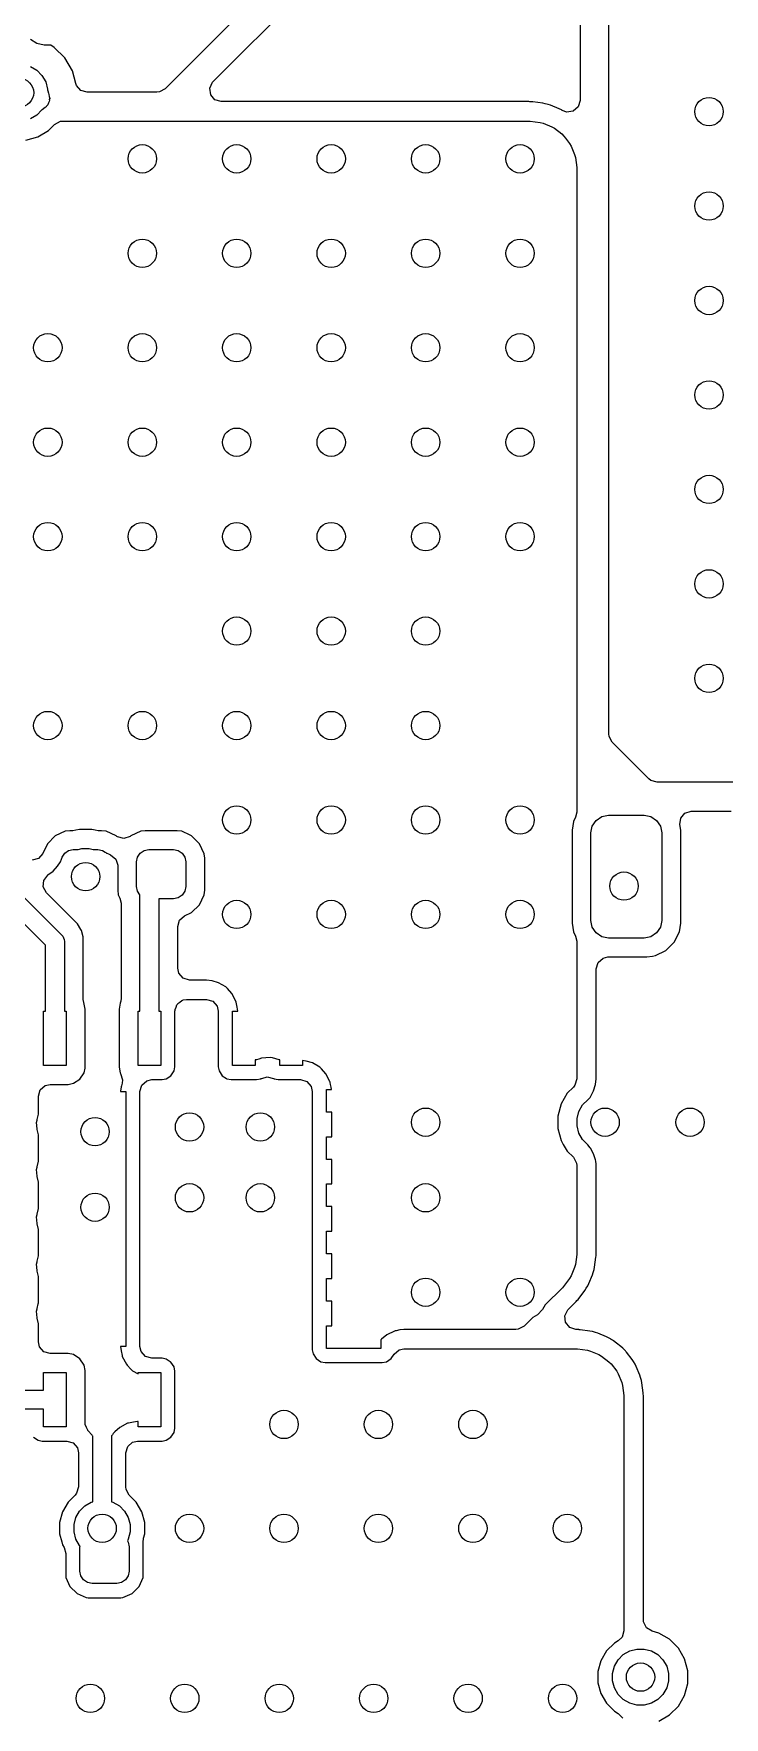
# Model space of a CAD drawing. Extents: x 2.65 to 6.49, y -4.64 to -1.62.
# Drawn here: x 4.738 to 5.026, y -3.032 to -2.33 of the extents above; entities that cross this region are included whole.
import ezdxf

# ---------------------------------------------------------------- set-up
doc = ezdxf.new("R2010")
doc.units = 0
doc.header["$MEASUREMENT"] = 0
doc.layers.add('BLACK', color=7, linetype='CONTINUOUS')

msp = doc.modelspace()

# ---------------------------------------------------------------- linework, layer by layer
at = {"layer": 'BLACK', "linetype": 'CONTINUOUS'}
for p, q in [((4.96593, -2.13431), (4.96593, -2.35754)), ((4.97795, -2.6216), (4.97795, -2.23183)), ((4.89227, -2.2534), (4.79298, -2.35268)), ((4.81296, -2.34972), (4.85425, -2.30843)), ((4.73957, -2.33375), (4.7369, -2.3322)), ((4.74255, -2.33454), (4.73957, -2.33375)), ((4.7453, -2.33454), (4.74255, -2.33454)), ((4.7468, -2.33541), (4.7453, -2.33454)), ((4.7512, -2.33981), (4.7468, -2.33541)), ((4.7468, -2.33541), (4.7468, -2.33541)), ((4.7368, -2.34342), (4.73947, -2.34496)), ((4.75431, -2.34521), (4.7512, -2.33981)), ((4.7512, -2.33981), (4.7512, -2.33981)), ((4.73947, -2.34496), (4.74165, -2.34714)), ((4.74165, -2.34714), (4.7432, -2.34981)), ((4.7432, -2.34981), (4.74399, -2.35279)), ((4.75573, -2.3505), (4.75431, -2.34521)), ((4.75431, -2.34521), (4.75431, -2.34521)), ((4.75601, -2.35126), (4.75573, -2.3505)), ((4.81158, -2.35247), (4.81272, -2.34997)), ((4.81272, -2.34997), (4.81296, -2.34972)), ((4.74399, -2.35279), (4.74399, -2.35316)), ((4.74399, -2.35316), (4.74411, -2.35361)), ((4.74411, -2.35361), (4.74441, -2.35457)), ((4.74474, -2.35775), (4.74432, -2.3585)), ((4.74441, -2.35457), (4.74457, -2.35501)), ((4.74457, -2.35501), (4.74462, -2.35586)), ((4.74462, -2.35586), (4.74486, -2.35668)), ((4.74486, -2.35668), (4.7447, -2.3572)), ((4.7447, -2.3572), (4.74474, -2.35775)), ((4.75781, -2.35334), (4.75601, -2.35126)), ((4.76045, -2.35411), (4.75781, -2.35334)), ((4.78953, -2.35411), (4.76045, -2.35411)), ((4.79057, -2.354), (4.78953, -2.35411)), ((4.79298, -2.35268), (4.79057, -2.354)), ((4.81197, -2.3552), (4.81158, -2.35247)), ((4.81377, -2.35728), (4.81197, -2.3552)), ((4.81641, -2.35805), (4.81377, -2.35728)), ((4.94456, -2.35805), (4.81641, -2.35805)), ((4.94502, -2.35807), (4.94456, -2.35805)), ((4.94456, -2.35805), (4.94456, -2.35805)), ((4.94509, -2.35807), (4.94502, -2.35807)), ((4.94552, -2.3581), (4.94509, -2.35807)), ((4.96593, -2.35754), (4.96515, -2.36018)), ((4.73947, -2.3637), (4.7368, -2.36524)), ((4.74165, -2.36152), (4.73947, -2.3637)), ((4.74167, -2.36149), (4.74165, -2.36152)), ((4.74303, -2.36047), (4.74167, -2.36149)), ((4.74316, -2.36036), (4.74303, -2.36047)), ((4.74303, -2.36047), (4.74303, -2.36047)), ((4.74339, -2.36015), (4.74316, -2.36036)), ((4.74353, -2.35989), (4.74339, -2.36015)), ((4.74407, -2.35932), (4.74353, -2.35989)), ((4.74432, -2.3585), (4.74407, -2.35932)), ((4.94573, -2.35811), (4.94552, -2.3581)), ((4.94585, -2.35812), (4.94573, -2.35811)), ((4.94626, -2.35816), (4.94585, -2.35812)), ((4.9504, -2.35871), (4.94626, -2.35816)), ((4.95143, -2.35891), (4.9504, -2.35871)), ((4.95266, -2.35924), (4.95143, -2.35891)), ((4.95367, -2.35958), (4.95266, -2.35924)), ((4.95266, -2.35924), (4.95266, -2.35924)), ((4.95723, -2.36106), (4.95367, -2.35958)), ((4.95818, -2.36153), (4.95723, -2.36106)), ((4.95723, -2.36106), (4.95723, -2.36106)), ((4.95842, -2.36167), (4.95818, -2.36153)), ((4.9586, -2.36177), (4.95842, -2.36167)), ((4.96035, -2.36238), (4.9586, -2.36177)), ((4.96307, -2.36199), (4.96035, -2.36238)), ((4.96515, -2.36018), (4.96307, -2.36199)), ((4.73989, -2.37269), (4.74438, -2.3701)), ((4.74438, -2.3701), (4.74691, -2.36757)), ((4.74691, -2.36757), (4.74932, -2.36625)), ((4.74932, -2.36625), (4.75036, -2.36614)), ((4.75036, -2.36614), (4.94456, -2.36614)), ((4.94456, -2.36614), (4.9452, -2.36618)), ((4.9452, -2.36618), (4.94934, -2.36673)), ((4.94934, -2.36673), (4.95057, -2.36706)), ((4.95057, -2.36706), (4.95413, -2.36853)), ((4.95413, -2.36853), (4.95523, -2.36917)), ((4.95523, -2.36917), (4.95829, -2.37152)), ((4.95829, -2.37152), (4.95919, -2.37242)), ((4.73488, -2.37404), (4.73989, -2.37269)), ((4.95919, -2.37242), (4.9598, -2.37321)), ((4.9598, -2.37321), (4.96154, -2.37547)), ((4.96154, -2.37547), (4.96218, -2.37658)), ((4.96218, -2.37658), (4.96365, -2.38014)), ((4.96365, -2.38014), (4.96398, -2.38137)), ((4.96398, -2.38137), (4.96453, -2.38551)), ((4.96453, -2.38551), (4.96457, -2.38615)), ((4.96457, -2.38615), (4.96457, -2.65415)), ((4.97806, -2.62264), (4.97795, -2.6216)), ((4.97938, -2.62505), (4.97806, -2.62264)), ((4.99463, -2.6403), (4.97938, -2.62505)), ((4.99545, -2.64096), (4.99463, -2.6403)), ((4.99809, -2.64173), (4.99545, -2.64096)), ((5.1122, -2.64173), (4.99809, -2.64173)), ((4.96315, -2.65811), (4.96258, -2.66169)), ((4.96403, -2.65637), (4.96315, -2.65811)), ((4.96457, -2.65415), (4.96403, -2.65637)), ((4.97103, -2.66007), (4.97263, -2.65767)), ((4.97263, -2.65767), (4.97503, -2.65607)), ((4.97503, -2.65607), (4.97785, -2.65551)), ((4.97785, -2.65551), (4.99262, -2.65551)), ((4.99262, -2.65551), (4.99544, -2.65607)), ((4.99544, -2.65607), (4.99784, -2.65767)), ((4.99784, -2.65767), (4.99944, -2.66007)), ((5.00753, -2.65941), (5.00788, -2.65668)), ((5.00789, -2.66169), (5.00753, -2.65941)), ((5.00788, -2.65668), (5.00966, -2.65457)), ((5.00966, -2.65457), (5.01228, -2.65376)), ((5.01228, -2.65376), (5.01235, -2.65376)), ((5.01235, -2.65376), (5.02899, -2.65376)), ((4.74715, -2.66414), (4.7439, -2.66738)), ((4.7513, -2.6622), (4.74715, -2.66414)), ((4.7532, -2.66195), (4.7513, -2.6622)), ((4.7513, -2.6622), (4.7513, -2.6622)), ((4.75455, -2.66195), (4.7532, -2.66195)), ((4.75581, -2.66178), (4.75455, -2.66195)), ((4.75725, -2.6614), (4.75581, -2.66178)), ((4.76244, -2.6614), (4.75725, -2.6614)), ((4.75725, -2.6614), (4.75725, -2.6614)), ((4.76387, -2.66178), (4.76244, -2.6614)), ((4.76244, -2.6614), (4.76244, -2.6614)), ((4.76514, -2.66195), (4.76387, -2.66178)), ((4.76649, -2.66195), (4.76514, -2.66195)), ((4.76838, -2.6622), (4.76649, -2.66195)), ((4.76649, -2.66195), (4.76649, -2.66195)), ((4.77254, -2.66414), (4.76838, -2.6622)), ((4.76838, -2.6622), (4.76838, -2.6622)), ((4.77279, -2.66431), (4.77254, -2.66414)), ((4.77312, -2.66452), (4.77279, -2.66431)), ((4.77578, -2.66519), (4.77312, -2.66452)), ((4.77839, -2.66431), (4.77578, -2.66519)), ((4.77864, -2.66414), (4.77839, -2.66431)), ((4.7828, -2.6622), (4.77864, -2.66414)), ((4.7847, -2.66195), (4.7828, -2.6622)), ((4.7828, -2.6622), (4.7828, -2.6622)), ((4.79798, -2.66195), (4.7847, -2.66195)), ((4.7847, -2.66195), (4.7847, -2.66195)), ((4.79988, -2.6622), (4.79798, -2.66195)), ((4.79798, -2.66195), (4.79798, -2.66195)), ((4.80344, -2.66386), (4.79988, -2.6622)), ((4.79988, -2.6622), (4.79988, -2.6622)), ((4.80404, -2.66414), (4.80344, -2.66386)), ((4.80728, -2.66738), (4.80404, -2.66414)), ((4.96258, -2.66169), (4.96258, -2.70051)), ((4.97047, -2.66289), (4.97103, -2.66007)), ((4.97047, -2.69931), (4.97047, -2.66289)), ((4.99944, -2.66007), (5, -2.66289)), ((5, -2.66289), (5, -2.69931)), ((5.00789, -2.70051), (5.00789, -2.66169)), ((4.74019, -2.67351), (4.73755, -2.67426)), ((4.74201, -2.67144), (4.74019, -2.67351)), ((4.7439, -2.66738), (4.74201, -2.67144)), ((4.74934, -2.67486), (4.74984, -2.67379)), ((4.74984, -2.67379), (4.75, -2.673)), ((4.75, -2.673), (4.75111, -2.67134)), ((4.75111, -2.67134), (4.75277, -2.67023)), ((4.75277, -2.67023), (4.75472, -2.66984)), ((4.75472, -2.66984), (4.75657, -2.66984)), ((4.75657, -2.66984), (4.75667, -2.66983)), ((4.75667, -2.66983), (4.7583, -2.66939)), ((4.7583, -2.66939), (4.76138, -2.66939)), ((4.76138, -2.66939), (4.76302, -2.66983)), ((4.76302, -2.66983), (4.76311, -2.66984)), ((4.76311, -2.66984), (4.76496, -2.66984)), ((4.76496, -2.66984), (4.76692, -2.67023)), ((4.76692, -2.67023), (4.76797, -2.67093)), ((4.76797, -2.67093), (4.76824, -2.67106)), ((4.76824, -2.67106), (4.76857, -2.67124)), ((4.76857, -2.67124), (4.76857, -2.67124)), ((4.76857, -2.67124), (4.76874, -2.67133)), ((4.76874, -2.67133), (4.76874, -2.67133)), ((4.76874, -2.67133), (4.76874, -2.67133)), ((4.76874, -2.67133), (4.76874, -2.67133)), ((4.76874, -2.67133), (4.76939, -2.67161)), ((4.76939, -2.67161), (4.77027, -2.67199)), ((4.77027, -2.67199), (4.77238, -2.67375)), ((4.77238, -2.67375), (4.77321, -2.67637)), ((4.7811, -2.67496), (4.78149, -2.673)), ((4.78149, -2.673), (4.7826, -2.67134)), ((4.7826, -2.67134), (4.78426, -2.67023)), ((4.78426, -2.67023), (4.78622, -2.66984)), ((4.78622, -2.66984), (4.79646, -2.66984)), ((4.79646, -2.66984), (4.79842, -2.67023)), ((4.79842, -2.67023), (4.80008, -2.67134)), ((4.80008, -2.67134), (4.80119, -2.673)), ((4.80119, -2.673), (4.80157, -2.67496)), ((4.80922, -2.67154), (4.80728, -2.66738)), ((4.80947, -2.67344), (4.80922, -2.67154)), ((4.80947, -2.68672), (4.80947, -2.67344)), ((4.72539, -2.68085), (4.74983, -2.70529)), ((4.7424, -2.68265), (4.74405, -2.68045)), ((4.74405, -2.68045), (4.74411, -2.6804)), ((4.74411, -2.6804), (4.74626, -2.67885)), ((4.74626, -2.67885), (4.74808, -2.67679)), ((4.74808, -2.67679), (4.74934, -2.67486)), ((4.77321, -2.67637), (4.77321, -2.67647)), ((4.77321, -2.67647), (4.77321, -2.68672)), ((4.7811, -2.6852), (4.7811, -2.67496)), ((4.80157, -2.67496), (4.80157, -2.6852)), ((4.7422, -2.6854), (4.7424, -2.68265)), ((4.74352, -2.68781), (4.7422, -2.6854)), ((4.75651, -2.70081), (4.74352, -2.68781)), ((4.77321, -2.68672), (4.77346, -2.68862)), ((4.78149, -2.68716), (4.7811, -2.6852)), ((4.78248, -2.68863), (4.78149, -2.68716)), ((4.80119, -2.68716), (4.80008, -2.68882)), ((4.80157, -2.6852), (4.80119, -2.68716)), ((4.80922, -2.68862), (4.80947, -2.68672)), ((4.74311, -2.7097), (4.72316, -2.68975)), ((4.77346, -2.68862), (4.77346, -2.68862)), ((4.77346, -2.68862), (4.77413, -2.69006)), ((4.77413, -2.69006), (4.77459, -2.69212)), ((4.77459, -2.69212), (4.77459, -2.7323)), ((4.78248, -2.73715), (4.78248, -2.68863)), ((4.79646, -2.69031), (4.79035, -2.69031)), ((4.79035, -2.69031), (4.79035, -2.73715)), ((4.79842, -2.68993), (4.79646, -2.69031)), ((4.80008, -2.68882), (4.79842, -2.68993)), ((4.80404, -2.69602), (4.80728, -2.69278)), ((4.80728, -2.69278), (4.80922, -2.68862)), ((4.75788, -2.70317), (4.75651, -2.70081)), ((4.75651, -2.70081), (4.75651, -2.70081)), ((4.79825, -2.70183), (4.79902, -2.69919)), ((4.79825, -2.71931), (4.79825, -2.70183)), ((4.79902, -2.69919), (4.80107, -2.6974)), ((4.80107, -2.6974), (4.80404, -2.69602)), ((4.96258, -2.70051), (4.96315, -2.70409)), ((4.97103, -2.70214), (4.97047, -2.69931)), ((5, -2.69931), (4.99944, -2.70214)), ((5.00733, -2.70409), (5.00789, -2.70051)), ((4.74983, -2.70529), (4.75032, -2.70588)), ((4.75032, -2.70588), (4.75091, -2.7073)), ((4.75091, -2.7073), (4.75098, -2.70807)), ((4.75098, -2.70807), (4.75098, -2.73715)), ((4.75807, -2.7035), (4.75788, -2.70317)), ((4.75878, -2.70614), (4.75807, -2.7035)), ((4.75888, -2.70651), (4.75878, -2.70614)), ((4.75888, -2.7323), (4.75888, -2.70651)), ((4.96315, -2.70409), (4.96315, -2.70409)), ((4.96315, -2.70409), (4.96403, -2.70584)), ((4.96403, -2.70584), (4.96457, -2.70805)), ((4.96457, -2.70805), (4.96457, -2.76539)), ((4.97263, -2.70453), (4.97103, -2.70214)), ((4.97503, -2.70613), (4.97263, -2.70453)), ((4.97785, -2.70669), (4.97503, -2.70613)), ((4.99262, -2.70669), (4.97785, -2.70669)), ((4.99544, -2.70613), (4.99262, -2.70669)), ((4.99784, -2.70453), (4.99544, -2.70613)), ((4.99944, -2.70214), (4.99784, -2.70453)), ((5.00171, -2.71182), (5.00513, -2.7084)), ((5.00513, -2.7084), (5.00733, -2.70409)), ((4.74311, -2.73715), (4.74311, -2.7097)), ((4.97343, -2.71683), (4.97551, -2.71503)), ((4.97551, -2.71503), (4.97754, -2.71459)), ((4.97754, -2.71459), (4.99382, -2.71459)), ((4.99382, -2.71459), (4.99611, -2.71422)), ((4.99382, -2.71459), (4.99382, -2.71459)), ((4.99382, -2.71459), (4.99382, -2.71459)), ((4.99611, -2.71422), (4.9974, -2.71402)), ((4.9974, -2.71402), (5.00171, -2.71182)), ((4.9974, -2.71402), (4.9974, -2.71402)), ((4.9974, -2.71402), (4.9974, -2.71402)), ((4.9974, -2.71402), (4.9974, -2.71402)), ((4.79869, -2.72134), (4.79825, -2.71931)), ((4.80049, -2.72342), (4.79869, -2.72134)), ((4.97266, -2.71947), (4.97343, -2.71683)), ((4.97266, -2.76539), (4.97266, -2.71947)), ((4.80313, -2.72419), (4.80049, -2.72342)), ((4.81026, -2.72419), (4.80313, -2.72419)), ((4.81254, -2.72452), (4.81026, -2.72419)), ((4.81517, -2.7253), (4.81254, -2.72452)), ((4.81254, -2.72452), (4.81254, -2.72452)), ((4.81254, -2.72452), (4.81254, -2.72452)), ((4.81832, -2.72705), (4.81517, -2.7253)), ((4.81517, -2.7253), (4.81517, -2.7253)), ((4.81901, -2.72776), (4.81832, -2.72705)), ((4.81832, -2.72705), (4.81832, -2.72705)), ((4.81832, -2.72705), (4.81832, -2.72705)), ((4.81832, -2.72705), (4.81832, -2.72705)), ((4.81832, -2.72705), (4.81832, -2.72705)), ((4.82081, -2.72984), (4.81901, -2.72776)), ((4.81901, -2.72776), (4.81901, -2.72776)), ((4.8225, -2.73302), (4.82081, -2.72984)), ((4.75913, -2.73359), (4.75888, -2.7323)), ((4.75967, -2.73637), (4.75911, -2.73359)), ((4.75911, -2.73359), (4.75913, -2.73359)), ((4.75967, -2.76056), (4.75967, -2.73637)), ((4.75967, -2.73637), (4.75967, -2.73637)), ((4.75967, -2.73637), (4.75967, -2.73637)), ((4.77429, -2.73388), (4.7738, -2.73637)), ((4.7738, -2.73637), (4.7738, -2.76056)), ((4.77454, -2.73299), (4.77429, -2.73388)), ((4.77459, -2.7323), (4.77449, -2.73264)), ((4.77449, -2.73264), (4.77454, -2.73299)), ((4.79707, -2.73717), (4.79717, -2.73682)), ((4.79712, -2.73647), (4.79755, -2.73552)), ((4.79717, -2.73682), (4.79712, -2.73647)), ((4.79755, -2.73552), (4.79784, -2.73453)), ((4.79784, -2.73453), (4.79811, -2.73429)), ((4.79811, -2.73429), (4.79826, -2.73397)), ((4.79826, -2.73397), (4.79913, -2.73341)), ((4.79913, -2.73341), (4.79992, -2.73272)), ((4.79992, -2.73272), (4.80033, -2.73263)), ((4.80033, -2.73263), (4.80057, -2.73248)), ((4.80057, -2.73248), (4.80195, -2.73228)), ((4.80195, -2.73228), (4.81026, -2.73228)), ((4.81026, -2.73228), (4.8129, -2.73306)), ((4.8129, -2.73306), (4.8147, -2.73514)), ((4.8147, -2.73514), (4.81514, -2.73717)), ((4.82259, -2.73338), (4.8225, -2.73302)), ((4.8226, -2.73342), (4.82259, -2.73338)), ((4.82289, -2.73474), (4.8226, -2.73342)), ((4.82304, -2.73545), (4.82289, -2.73474)), ((4.82323, -2.73715), (4.82304, -2.73545)), ((4.74232, -2.75978), (4.74232, -2.73715)), ((4.74232, -2.73715), (4.74311, -2.73715)), ((4.75098, -2.73715), (4.75177, -2.73715)), ((4.75177, -2.73715), (4.75177, -2.75978)), ((4.78169, -2.75978), (4.78169, -2.73715)), ((4.78169, -2.73715), (4.78248, -2.73715)), ((4.79035, -2.73715), (4.79114, -2.73715)), ((4.79114, -2.73715), (4.79114, -2.75978)), ((4.79707, -2.76037), (4.79707, -2.73717)), ((4.81514, -2.73717), (4.81514, -2.76037)), ((4.82106, -2.75978), (4.82106, -2.73715)), ((4.82106, -2.73715), (4.82323, -2.73715)), ((4.83101, -2.75742), (4.83051, -2.75749)), ((4.83051, -2.75749), (4.83051, -2.75978)), ((4.83104, -2.7574), (4.83101, -2.75742)), ((4.83109, -2.7574), (4.83104, -2.7574)), ((4.832, -2.75711), (4.83109, -2.7574)), ((4.83312, -2.75676), (4.832, -2.75711)), ((4.83671, -2.75647), (4.83312, -2.75676)), ((4.83768, -2.75668), (4.83671, -2.75647)), ((4.84048, -2.75744), (4.83768, -2.75668)), ((4.84075, -2.75748), (4.84048, -2.75744)), ((4.84075, -2.75978), (4.84075, -2.75748)), ((4.85173, -2.75795), (4.8502, -2.75773)), ((4.8502, -2.75773), (4.8502, -2.75978)), ((4.85437, -2.75872), (4.85173, -2.75795)), ((4.85173, -2.75795), (4.85173, -2.75795)), ((4.85173, -2.75795), (4.85173, -2.75795)), ((4.75177, -2.75978), (4.74232, -2.75978)), ((4.75746, -2.76547), (4.75921, -2.76286)), ((4.75921, -2.76286), (4.7596, -2.76091)), ((4.75921, -2.76286), (4.75921, -2.76286)), ((4.75921, -2.76286), (4.75921, -2.76286)), ((4.7596, -2.76091), (4.75967, -2.76056)), ((4.7738, -2.76056), (4.77426, -2.76286)), ((4.77426, -2.76286), (4.77426, -2.76286)), ((4.77426, -2.76286), (4.77443, -2.76313)), ((4.77443, -2.76313), (4.77526, -2.76575)), ((4.79114, -2.75978), (4.78169, -2.75978)), ((4.79345, -2.76536), (4.79541, -2.76406)), ((4.79541, -2.76406), (4.79672, -2.7621)), ((4.79672, -2.7621), (4.79707, -2.76037)), ((4.81514, -2.76037), (4.81514, -2.76037)), ((4.81514, -2.76037), (4.81514, -2.76037)), ((4.81514, -2.76037), (4.81548, -2.7621)), ((4.81548, -2.7621), (4.81548, -2.7621)), ((4.81548, -2.7621), (4.81679, -2.76406)), ((4.81679, -2.76406), (4.81679, -2.76406)), ((4.81679, -2.76406), (4.81852, -2.76521)), ((4.83051, -2.75978), (4.82106, -2.75978)), ((4.83327, -2.76519), (4.83554, -2.76448)), ((4.83554, -2.76448), (4.8382, -2.76521)), ((4.8502, -2.75978), (4.84075, -2.75978)), ((4.85751, -2.76048), (4.85437, -2.75872)), ((4.85437, -2.75872), (4.85437, -2.75872)), ((4.8582, -2.76119), (4.85751, -2.76048)), ((4.85751, -2.76048), (4.85751, -2.76048)), ((4.85751, -2.76048), (4.85751, -2.76048)), ((4.85751, -2.76048), (4.85751, -2.76048)), ((4.85751, -2.76048), (4.85751, -2.76048)), ((4.86, -2.76326), (4.8582, -2.76119)), ((4.8582, -2.76119), (4.8582, -2.76119)), ((4.8617, -2.76644), (4.86, -2.76326)), ((4.74016, -2.77256), (4.74093, -2.76992)), ((4.74093, -2.76992), (4.74301, -2.76812)), ((4.74301, -2.76812), (4.74504, -2.76768)), ((4.74504, -2.76768), (4.75255, -2.76768)), ((4.75255, -2.76768), (4.75313, -2.76756)), ((4.75255, -2.76768), (4.75255, -2.76768)), ((4.75313, -2.76756), (4.75485, -2.76722)), ((4.75485, -2.76722), (4.75746, -2.76547)), ((4.75485, -2.76722), (4.75485, -2.76722)), ((4.75485, -2.76722), (4.75485, -2.76722)), ((4.77468, -2.76869), (4.77441, -2.77058)), ((4.77441, -2.77058), (4.77441, -2.77059)), ((4.77441, -2.77059), (4.77441, -2.77063)), ((4.77441, -2.77063), (4.77657, -2.77063)), ((4.77474, -2.76831), (4.77468, -2.76869)), ((4.77506, -2.76722), (4.77474, -2.76831)), ((4.77526, -2.76575), (4.77506, -2.76722)), ((4.77657, -2.77063), (4.77657, -2.87693)), ((4.7825, -2.77059), (4.78327, -2.76795)), ((4.7825, -2.87697), (4.7825, -2.77059)), ((4.78327, -2.76795), (4.78535, -2.76615)), ((4.78535, -2.76615), (4.78738, -2.76571)), ((4.78738, -2.76571), (4.79173, -2.76571)), ((4.79173, -2.76571), (4.79345, -2.76536)), ((4.79345, -2.76536), (4.79345, -2.76536)), ((4.79345, -2.76536), (4.79345, -2.76536)), ((4.81852, -2.76521), (4.81875, -2.76536)), ((4.81875, -2.76536), (4.81875, -2.76536)), ((4.81875, -2.76536), (4.81875, -2.76536)), ((4.81875, -2.76536), (4.82048, -2.76571)), ((4.82048, -2.76571), (4.82048, -2.76571)), ((4.82048, -2.76571), (4.8311, -2.76571)), ((4.8311, -2.76571), (4.83282, -2.76536)), ((4.83282, -2.76536), (4.83292, -2.7653)), ((4.83282, -2.76536), (4.83282, -2.76536)), ((4.83282, -2.76536), (4.83282, -2.76536)), ((4.83292, -2.7653), (4.83315, -2.76523)), ((4.83315, -2.76523), (4.83327, -2.76518)), ((4.83327, -2.76518), (4.83327, -2.76519)), ((4.8382, -2.76521), (4.83834, -2.7653)), ((4.83834, -2.7653), (4.83844, -2.76536)), ((4.83844, -2.76536), (4.83844, -2.76536)), ((4.83844, -2.76536), (4.83844, -2.76536)), ((4.83844, -2.76536), (4.84016, -2.76571)), ((4.84016, -2.76571), (4.84945, -2.76571)), ((4.84945, -2.76571), (4.85209, -2.76648)), ((4.85209, -2.76648), (4.85389, -2.76856)), ((4.85389, -2.76856), (4.85433, -2.77059)), ((4.85433, -2.77059), (4.85433, -2.86768)), ((4.86026, -2.77929), (4.86026, -2.76984)), ((4.86026, -2.76984), (4.86234, -2.76984)), ((4.86179, -2.7668), (4.8617, -2.76644)), ((4.8618, -2.76684), (4.86179, -2.7668)), ((4.86198, -2.7677), (4.8618, -2.76684)), ((4.86224, -2.76887), (4.86198, -2.7677)), ((4.86234, -2.76984), (4.86224, -2.76887)), ((4.96061, -2.77137), (4.95802, -2.77586)), ((4.96314, -2.76884), (4.96061, -2.77137)), ((4.96379, -2.76803), (4.96314, -2.76884)), ((4.96457, -2.76539), (4.96379, -2.76803)), ((4.97009, -2.7731), (4.97155, -2.77031)), ((4.97155, -2.77031), (4.97233, -2.76767)), ((4.97233, -2.76767), (4.97266, -2.76539)), ((4.74016, -2.78007), (4.74016, -2.77256)), ((4.95802, -2.77586), (4.95667, -2.78087)), ((4.96467, -2.78192), (4.96547, -2.77894)), ((4.96547, -2.77894), (4.96701, -2.77627)), ((4.96701, -2.77627), (4.96919, -2.77409)), ((4.96919, -2.77409), (4.96937, -2.77399)), ((4.96937, -2.77399), (4.96944, -2.77392)), ((4.96944, -2.77392), (4.97009, -2.7731)), ((4.73933, -2.78354), (4.73963, -2.78254)), ((4.73963, -2.78628), (4.73933, -2.78354)), ((4.73963, -2.78254), (4.7397, -2.78237)), ((4.7397, -2.78237), (4.74016, -2.78007)), ((4.74016, -2.78007), (4.74016, -2.78007)), ((4.86242, -2.77929), (4.86026, -2.77929)), ((4.86242, -2.78953), (4.86242, -2.77929)), ((4.95667, -2.78087), (4.95667, -2.78606)), ((4.95667, -2.78606), (4.95802, -2.79107)), ((4.96467, -2.78501), (4.96467, -2.78192)), ((4.96547, -2.78798), (4.96467, -2.78501)), ((4.7397, -2.78645), (4.73963, -2.78628)), ((4.74016, -2.78875), (4.7397, -2.78645)), ((4.74016, -2.79975), (4.74016, -2.78875)), ((4.74016, -2.78875), (4.74016, -2.78875)), ((4.86026, -2.79898), (4.86026, -2.78953)), ((4.86026, -2.78953), (4.86242, -2.78953)), ((4.95802, -2.79107), (4.95895, -2.79269)), ((4.95895, -2.79269), (4.96061, -2.79556)), ((4.96701, -2.79065), (4.96547, -2.78798)), ((4.96919, -2.79283), (4.96701, -2.79065)), ((4.96922, -2.79285), (4.96919, -2.79283)), ((4.9702, -2.79416), (4.96922, -2.79285)), ((4.7397, -2.80206), (4.74016, -2.79975)), ((4.74016, -2.79975), (4.74016, -2.79975)), ((4.86242, -2.79898), (4.86026, -2.79898)), ((4.86242, -2.80921), (4.86242, -2.79898)), ((4.96061, -2.79556), (4.96061, -2.79556)), ((4.96061, -2.79556), (4.96314, -2.79809)), ((4.96314, -2.79809), (4.96446, -2.8005)), ((4.97024, -2.79421), (4.9702, -2.79416)), ((4.97156, -2.79663), (4.97024, -2.79421)), ((4.97234, -2.79912), (4.97156, -2.79663)), ((4.9725, -2.79964), (4.97234, -2.79912)), ((4.97254, -2.80003), (4.9725, -2.79964)), ((4.9725, -2.79964), (4.9725, -2.79964)), ((4.97261, -2.80068), (4.97254, -2.80003)), ((4.73933, -2.80323), (4.73963, -2.80223)), ((4.73963, -2.80596), (4.73933, -2.80323)), ((4.73963, -2.80223), (4.7397, -2.80206)), ((4.7397, -2.80613), (4.73963, -2.80596)), ((4.74016, -2.80843), (4.7397, -2.80613)), ((4.96446, -2.8005), (4.96457, -2.80154)), ((4.96457, -2.80154), (4.96457, -2.83798)), ((4.97266, -2.80154), (4.97261, -2.80068)), ((4.97266, -2.83798), (4.97266, -2.80154)), ((4.74016, -2.81944), (4.74016, -2.80843)), ((4.74016, -2.80843), (4.74016, -2.80843)), ((4.86026, -2.81866), (4.86026, -2.80921)), ((4.86026, -2.80921), (4.86242, -2.80921)), ((4.7397, -2.82174), (4.74016, -2.81944)), ((4.74016, -2.81944), (4.74016, -2.81944)), ((4.86242, -2.81866), (4.86026, -2.81866)), ((4.86242, -2.8289), (4.86242, -2.81866)), ((4.73933, -2.82291), (4.73963, -2.82191)), ((4.73963, -2.82565), (4.73933, -2.82291)), ((4.73963, -2.82191), (4.7397, -2.82174)), ((4.7397, -2.82582), (4.73963, -2.82565)), ((4.74016, -2.82812), (4.7397, -2.82582)), ((4.74016, -2.83912), (4.74016, -2.82812)), ((4.74016, -2.82812), (4.74016, -2.82812)), ((4.86026, -2.83835), (4.86026, -2.8289)), ((4.86026, -2.8289), (4.86242, -2.8289)), ((4.73933, -2.8426), (4.73963, -2.8416)), ((4.73963, -2.8416), (4.7397, -2.84143)), ((4.7397, -2.84143), (4.74016, -2.83912)), ((4.74016, -2.83912), (4.74016, -2.83912)), ((4.86242, -2.83835), (4.86026, -2.83835)), ((4.86242, -2.84858), (4.86242, -2.83835)), ((4.96453, -2.83862), (4.96398, -2.84276)), ((4.96457, -2.83798), (4.96453, -2.83862)), ((4.972, -2.84382), (4.97255, -2.83968)), ((4.97255, -2.83968), (4.9726, -2.83915)), ((4.9726, -2.83915), (4.97264, -2.83851)), ((4.97264, -2.83851), (4.97266, -2.83798)), ((4.73963, -2.84533), (4.73933, -2.8426)), ((4.7397, -2.8455), (4.73963, -2.84533)), ((4.74016, -2.84781), (4.7397, -2.8455)), ((4.74016, -2.85881), (4.74016, -2.84781)), ((4.74016, -2.84781), (4.74016, -2.84781)), ((4.74016, -2.84781), (4.74016, -2.84781)), ((4.86026, -2.85803), (4.86026, -2.84858)), ((4.86026, -2.84858), (4.86242, -2.84858)), ((4.96154, -2.84866), (4.959, -2.85197)), ((4.96218, -2.84755), (4.96154, -2.84866)), ((4.96365, -2.84399), (4.96218, -2.84755)), ((4.96398, -2.84276), (4.96365, -2.84399)), ((4.96965, -2.85065), (4.97112, -2.84709)), ((4.97112, -2.84709), (4.97147, -2.84609)), ((4.97147, -2.84609), (4.97179, -2.84485)), ((4.97179, -2.84485), (4.972, -2.84382)), ((4.95857, -2.85245), (4.95142, -2.8596)), ((4.959, -2.85197), (4.95857, -2.85245)), ((4.96541, -2.85689), (4.96763, -2.85401)), ((4.96763, -2.85401), (4.96796, -2.85358)), ((4.96796, -2.85358), (4.96855, -2.8527)), ((4.96796, -2.85358), (4.96796, -2.85358)), ((4.96855, -2.8527), (4.96918, -2.8516)), ((4.96918, -2.8516), (4.96965, -2.85065)), ((4.73933, -2.86228), (4.73963, -2.86128)), ((4.73963, -2.86502), (4.73933, -2.86228)), ((4.73963, -2.86128), (4.7397, -2.86111)), ((4.7397, -2.86111), (4.74008, -2.85921)), ((4.74008, -2.85921), (4.74016, -2.85881)), ((4.86242, -2.85803), (4.86026, -2.85803)), ((4.86242, -2.86827), (4.86242, -2.85803)), ((4.95032, -2.86152), (4.94813, -2.8637)), ((4.95142, -2.8596), (4.95032, -2.86152)), ((4.95958, -2.86413), (4.9608, -2.86167)), ((4.9608, -2.86167), (4.96093, -2.86153)), ((4.96093, -2.86153), (4.9643, -2.85817)), ((4.9643, -2.85817), (4.96466, -2.85778)), ((4.96466, -2.85778), (4.96508, -2.8573)), ((4.96508, -2.8573), (4.96541, -2.85689)), ((4.7397, -2.86519), (4.73963, -2.86502)), ((4.74016, -2.86749), (4.7397, -2.86519)), ((4.74016, -2.875), (4.74016, -2.86749)), ((4.74016, -2.86749), (4.74016, -2.86749)), ((4.85433, -2.86768), (4.85433, -2.8783)), ((4.86026, -2.87772), (4.86026, -2.86827)), ((4.86026, -2.86827), (4.86242, -2.86827)), ((4.88929, -2.87035), (4.88887, -2.87044)), ((4.89082, -2.87003), (4.88929, -2.87035)), ((4.89247, -2.86986), (4.89082, -2.87003)), ((4.89082, -2.87003), (4.89082, -2.87003)), ((4.89082, -2.87003), (4.89082, -2.87003)), ((4.93914, -2.86986), (4.89247, -2.86986)), ((4.94018, -2.86975), (4.93914, -2.86986)), ((4.94259, -2.86843), (4.94018, -2.86975)), ((4.94621, -2.86481), (4.94259, -2.86843)), ((4.94813, -2.8637), (4.94621, -2.86481)), ((4.95988, -2.86686), (4.95958, -2.86413)), ((4.96161, -2.869), (4.95988, -2.86686)), ((4.96423, -2.86986), (4.96161, -2.869)), ((4.96425, -2.86986), (4.96423, -2.86986)), ((4.96469, -2.86988), (4.96425, -2.86986)), ((4.96425, -2.86986), (4.96425, -2.86986)), ((4.96478, -2.86988), (4.96469, -2.86988)), ((4.9652, -2.86991), (4.96478, -2.86988)), ((4.96541, -2.86992), (4.9652, -2.86991)), ((4.9656, -2.86994), (4.96541, -2.86992)), ((4.96594, -2.86997), (4.9656, -2.86994)), ((4.97008, -2.87052), (4.96594, -2.86997)), ((4.7406, -2.87703), (4.74016, -2.875)), ((4.7424, -2.87911), (4.7406, -2.87703)), ((4.77657, -2.87693), (4.77441, -2.87693)), ((4.77441, -2.87693), (4.77441, -2.87697)), ((4.77441, -2.87697), (4.77459, -2.87869)), ((4.78294, -2.879), (4.7825, -2.87697)), ((4.88308, -2.87401), (4.88289, -2.87413)), ((4.88289, -2.87413), (4.88289, -2.87772)), ((4.8831, -2.87404), (4.88308, -2.87401)), ((4.8832, -2.87394), (4.8831, -2.87404)), ((4.88321, -2.87393), (4.8832, -2.87394)), ((4.88322, -2.87391), (4.88321, -2.87393)), ((4.88533, -2.87215), (4.88322, -2.87391)), ((4.88854, -2.87051), (4.88533, -2.87215)), ((4.88533, -2.87215), (4.88533, -2.87215)), ((4.88887, -2.87044), (4.88854, -2.87051)), ((4.97112, -2.87072), (4.97008, -2.87052)), ((4.97235, -2.87105), (4.97112, -2.87072)), ((4.97335, -2.87139), (4.97235, -2.87105)), ((4.97235, -2.87105), (4.97235, -2.87105)), ((4.97691, -2.87287), (4.97335, -2.87139)), ((4.97786, -2.87334), (4.97691, -2.87287)), ((4.97691, -2.87287), (4.97691, -2.87287)), ((4.97891, -2.87394), (4.97786, -2.87334)), ((4.97896, -2.87397), (4.97891, -2.87394)), ((4.97951, -2.87434), (4.97896, -2.87397)), ((4.97984, -2.87456), (4.97951, -2.87434)), ((4.98107, -2.8755), (4.97984, -2.87456)), ((4.9829, -2.87691), (4.98107, -2.8755)), ((4.9837, -2.87761), (4.9829, -2.87691)), ((4.9829, -2.87691), (4.9829, -2.87691)), ((4.9829, -2.87691), (4.9829, -2.87691)), ((4.74504, -2.87988), (4.7424, -2.87911)), ((4.75255, -2.87988), (4.74504, -2.87988)), ((4.75485, -2.88034), (4.75255, -2.87988)), ((4.75255, -2.87988), (4.75255, -2.87988)), ((4.75746, -2.88208), (4.75485, -2.88034)), ((4.75485, -2.88034), (4.75485, -2.88034)), ((4.75921, -2.8847), (4.75746, -2.88208)), ((4.77459, -2.87869), (4.77504, -2.88072)), ((4.77504, -2.88072), (4.77508, -2.88091)), ((4.77508, -2.88091), (4.77513, -2.88112)), ((4.77513, -2.88112), (4.77683, -2.88429)), ((4.77683, -2.88429), (4.77717, -2.8847)), ((4.78474, -2.88108), (4.78294, -2.879)), ((4.78738, -2.88185), (4.78474, -2.88108)), ((4.79173, -2.88185), (4.78738, -2.88185)), ((4.79345, -2.88219), (4.79173, -2.88185)), ((4.79173, -2.88185), (4.79173, -2.88185)), ((4.79511, -2.8833), (4.79345, -2.88219)), ((4.79345, -2.88219), (4.79345, -2.88219)), ((4.79541, -2.8835), (4.79511, -2.8833)), ((4.79672, -2.88546), (4.79541, -2.8835)), ((4.85433, -2.8783), (4.85433, -2.8783)), ((4.85433, -2.8783), (4.85433, -2.8783)), ((4.85433, -2.8783), (4.85467, -2.88003)), ((4.85467, -2.88003), (4.85467, -2.88003)), ((4.85467, -2.88003), (4.85598, -2.88199)), ((4.85598, -2.88199), (4.85598, -2.88199)), ((4.85598, -2.88199), (4.85794, -2.8833)), ((4.85794, -2.8833), (4.85794, -2.8833)), ((4.85794, -2.8833), (4.85794, -2.8833)), ((4.85794, -2.8833), (4.85967, -2.88364)), ((4.85967, -2.88364), (4.85967, -2.88364)), ((4.85967, -2.88364), (4.88348, -2.88364)), ((4.88289, -2.87772), (4.86026, -2.87772)), ((4.88348, -2.88364), (4.88521, -2.8833)), ((4.88521, -2.8833), (4.88717, -2.88199)), ((4.88521, -2.8833), (4.88521, -2.8833)), ((4.88521, -2.8833), (4.88521, -2.8833)), ((4.88717, -2.88199), (4.88841, -2.88012)), ((4.88841, -2.88012), (4.89052, -2.87836)), ((4.89052, -2.87836), (4.89247, -2.87795)), ((4.89247, -2.87795), (4.96425, -2.87795)), ((4.96425, -2.87795), (4.96488, -2.87799)), ((4.96488, -2.87799), (4.96902, -2.87854)), ((4.96902, -2.87854), (4.97026, -2.87887)), ((4.97026, -2.87887), (4.97382, -2.88034)), ((4.97382, -2.88034), (4.97492, -2.88098)), ((4.97492, -2.88098), (4.97798, -2.88333)), ((4.97798, -2.88333), (4.97888, -2.88423)), ((4.97888, -2.88423), (4.98122, -2.88729)), ((4.9846, -2.87851), (4.9837, -2.87761)), ((4.98483, -2.87877), (4.9846, -2.87851)), ((4.98505, -2.87902), (4.98483, -2.87877)), ((4.9853, -2.8793), (4.98505, -2.87902)), ((4.98764, -2.88236), (4.9853, -2.8793)), ((4.98823, -2.88324), (4.98764, -2.88236)), ((4.98887, -2.88434), (4.98823, -2.88324)), ((4.98934, -2.88529), (4.98887, -2.88434)), ((4.98887, -2.88434), (4.98887, -2.88434)), ((4.98887, -2.88434), (4.98887, -2.88434)), ((4.74232, -2.89516), (4.74232, -2.88778)), ((4.74232, -2.88778), (4.75177, -2.88778)), ((4.75177, -2.88778), (4.75177, -2.91041)), ((4.75967, -2.887), (4.75921, -2.8847)), ((4.75921, -2.8847), (4.75921, -2.8847)), ((4.75967, -2.90875), (4.75967, -2.887)), ((4.75967, -2.887), (4.75967, -2.887)), ((4.77717, -2.8847), (4.77863, -2.88637)), ((4.77863, -2.88637), (4.77884, -2.88659)), ((4.77884, -2.88659), (4.77932, -2.88708)), ((4.77932, -2.88708), (4.77932, -2.88708)), ((4.77932, -2.88708), (4.77932, -2.88708)), ((4.77932, -2.88708), (4.78169, -2.88841)), ((4.78169, -2.88841), (4.78169, -2.88778)), ((4.78169, -2.88778), (4.79114, -2.88778)), ((4.79114, -2.88778), (4.79114, -2.91041)), ((4.79707, -2.88719), (4.79672, -2.88546)), ((4.79672, -2.88546), (4.79672, -2.88546)), ((4.79672, -2.88546), (4.79672, -2.88546)), ((4.79707, -2.911), (4.79707, -2.88719)), ((4.79707, -2.88719), (4.79707, -2.88719)), ((4.98122, -2.88729), (4.98186, -2.88839)), ((4.98186, -2.88839), (4.98334, -2.89195)), ((4.99081, -2.88885), (4.98934, -2.88529)), ((4.98934, -2.88529), (4.98934, -2.88529)), ((4.99115, -2.88986), (4.99081, -2.88885)), ((4.99081, -2.88885), (4.99081, -2.88885)), ((4.99148, -2.89109), (4.99115, -2.88986)), ((4.99169, -2.89212), (4.99148, -2.89109)), ((4.72256, -2.89516), (4.74232, -2.89516)), ((4.98334, -2.89195), (4.98367, -2.89318)), ((4.98367, -2.89318), (4.98421, -2.89732)), ((4.98421, -2.89732), (4.98425, -2.89796)), ((4.98425, -2.89796), (4.98425, -2.99544)), ((4.99223, -2.89626), (4.99169, -2.89212)), ((4.99228, -2.89679), (4.99223, -2.89626)), ((4.99233, -2.89743), (4.99228, -2.89679)), ((4.99234, -2.89796), (4.99233, -2.89743)), ((4.99234, -2.96767), (4.99234, -2.89796)), ((4.99234, -2.89796), (4.99234, -2.89796)), ((4.74232, -2.90303), (4.72419, -2.90303)), ((4.74232, -2.91041), (4.74232, -2.90303)), ((4.75177, -2.91041), (4.74232, -2.91041)), ((4.75971, -2.90932), (4.75967, -2.90875)), ((4.7597, -2.90934), (4.75971, -2.90932)), ((4.75971, -2.90936), (4.7597, -2.90934)), ((4.75972, -2.90945), (4.75971, -2.90936)), ((4.76027, -2.91065), (4.75972, -2.90945)), ((4.76079, -2.91187), (4.76027, -2.91065)), ((4.76082, -2.91191), (4.76079, -2.91187)), ((4.76254, -2.91389), (4.76082, -2.91191)), ((4.77207, -2.91247), (4.77136, -2.91316)), ((4.77415, -2.91067), (4.77207, -2.91247)), ((4.77733, -2.90897), (4.77415, -2.91067)), ((4.77415, -2.91067), (4.77415, -2.91067)), ((4.77773, -2.90887), (4.77733, -2.90897)), ((4.77733, -2.90897), (4.77733, -2.90897)), ((4.77976, -2.90843), (4.77773, -2.90887)), ((4.78148, -2.90825), (4.77976, -2.90843)), ((4.78169, -2.90825), (4.78148, -2.90825)), ((4.78169, -2.91041), (4.78169, -2.90825)), ((4.79114, -2.91041), (4.78169, -2.91041)), ((4.79672, -2.91273), (4.79707, -2.911)), ((4.73805, -2.91469), (4.74001, -2.91599)), ((4.74001, -2.91599), (4.74001, -2.91599)), ((4.74001, -2.91599), (4.74001, -2.91599)), ((4.74001, -2.91599), (4.74174, -2.91634)), ((4.74174, -2.91634), (4.75199, -2.91634)), ((4.75199, -2.91634), (4.75463, -2.91711)), ((4.75463, -2.91711), (4.75643, -2.91919)), ((4.75643, -2.91919), (4.75687, -2.92122)), ((4.76268, -2.91414), (4.76254, -2.91389)), ((4.7628, -2.91429), (4.76268, -2.91414)), ((4.7628, -2.94165), (4.7628, -2.91429)), ((4.77101, -2.91379), (4.77067, -2.91413)), ((4.77067, -2.91413), (4.77067, -2.94165)), ((4.77136, -2.91316), (4.77101, -2.91379)), ((4.77136, -2.91316), (4.77136, -2.91316)), ((4.77659, -2.92122), (4.77737, -2.91858)), ((4.77737, -2.91858), (4.77945, -2.91678)), ((4.77945, -2.91678), (4.78148, -2.91634)), ((4.78148, -2.91634), (4.79173, -2.91634)), ((4.79173, -2.91634), (4.79345, -2.91599)), ((4.79345, -2.91599), (4.79541, -2.91469)), ((4.79345, -2.91599), (4.79345, -2.91599)), ((4.79345, -2.91599), (4.79345, -2.91599)), ((4.79541, -2.91469), (4.79672, -2.91273)), ((4.75687, -2.92122), (4.75687, -2.93547)), ((4.77659, -2.93547), (4.77659, -2.92122)), ((4.75544, -2.93893), (4.75254, -2.94183)), ((4.7561, -2.93811), (4.75544, -2.93893)), ((4.75687, -2.93547), (4.7561, -2.93811)), ((4.77671, -2.93651), (4.77659, -2.93547)), ((4.77802, -2.93893), (4.77671, -2.93651)), ((4.78092, -2.94183), (4.77802, -2.93893)), ((4.7502, -2.94587), (4.749, -2.95038)), ((4.75254, -2.94183), (4.7502, -2.94587)), ((4.75582, -2.9482), (4.75736, -2.94553)), ((4.75736, -2.94553), (4.75954, -2.94335)), ((4.75954, -2.94335), (4.76221, -2.9418)), ((4.76221, -2.9418), (4.7628, -2.94165)), ((4.77067, -2.94165), (4.77125, -2.9418)), ((4.77125, -2.9418), (4.77392, -2.94335)), ((4.77392, -2.94335), (4.7761, -2.94553)), ((4.7761, -2.94553), (4.77764, -2.9482)), ((4.78326, -2.94587), (4.78092, -2.94183)), ((4.78447, -2.95038), (4.78326, -2.94587)), ((4.749, -2.95038), (4.749, -2.95505)), ((4.75502, -2.95117), (4.75582, -2.9482)), ((4.75502, -2.95426), (4.75502, -2.95117)), ((4.75582, -2.95724), (4.75502, -2.95426)), ((4.77764, -2.9482), (4.77844, -2.95117)), ((4.77844, -2.95426), (4.77764, -2.95724)), ((4.77844, -2.95117), (4.77844, -2.95426)), ((4.78447, -2.95505), (4.78447, -2.95038)), ((4.749, -2.95505), (4.74989, -2.95841)), ((4.74989, -2.95841), (4.7502, -2.95956)), ((4.7502, -2.95956), (4.7502, -2.95956)), ((4.7502, -2.95956), (4.7509, -2.96077)), ((4.7509, -2.96077), (4.75156, -2.96321)), ((4.75736, -2.95991), (4.75582, -2.95724)), ((4.75754, -2.96009), (4.75736, -2.95991)), ((4.75748, -2.96039), (4.75754, -2.96009)), ((4.75748, -2.97063), (4.75748, -2.96039)), ((4.77764, -2.95724), (4.77724, -2.95794)), ((4.77724, -2.95794), (4.77756, -2.95844)), ((4.77756, -2.95844), (4.77795, -2.96039)), ((4.77795, -2.96039), (4.77795, -2.97063)), ((4.78386, -2.95863), (4.784, -2.95681)), ((4.78388, -2.95874), (4.78386, -2.95863)), ((4.78388, -2.97228), (4.78388, -2.95874)), ((4.784, -2.95681), (4.78447, -2.95505)), ((4.75156, -2.96321), (4.75156, -2.97228)), ((4.99234, -2.99094), (4.99234, -2.96767)), ((4.75156, -2.97228), (4.75166, -2.9732)), ((4.75166, -2.9732), (4.75166, -2.9732)), ((4.75166, -2.9732), (4.75333, -2.97698)), ((4.75787, -2.97259), (4.75748, -2.97063)), ((4.75898, -2.97425), (4.75787, -2.97259)), ((4.76064, -2.97536), (4.75898, -2.97425)), ((4.7626, -2.97575), (4.76064, -2.97536)), ((4.77479, -2.97536), (4.77283, -2.97575)), ((4.77645, -2.97425), (4.77479, -2.97536)), ((4.77756, -2.97259), (4.77645, -2.97425)), ((4.77795, -2.97063), (4.77756, -2.97259)), ((4.7821, -2.97698), (4.78377, -2.9732)), ((4.78377, -2.9732), (4.78388, -2.97228)), ((4.75333, -2.97698), (4.75625, -2.9799)), ((4.75625, -2.9799), (4.76003, -2.98157)), ((4.76003, -2.98157), (4.76095, -2.98167)), ((4.76095, -2.98167), (4.76095, -2.98167)), ((4.76095, -2.98167), (4.77448, -2.98167)), ((4.77283, -2.97575), (4.7626, -2.97575)), ((4.77448, -2.98167), (4.77541, -2.98157)), ((4.77448, -2.98167), (4.77448, -2.98167)), ((4.77541, -2.98157), (4.77918, -2.9799)), ((4.77918, -2.9799), (4.7821, -2.97698)), ((4.98425, -2.99544), (4.98348, -2.99808)), ((4.99241, -2.99175), (4.99234, -2.99094)), ((4.99361, -2.99422), (4.99241, -2.99175)), ((4.99596, -2.99566), (4.99361, -2.99422)), ((4.99875, -2.9964), (4.99596, -2.99566)), ((5.00324, -2.999), (4.99875, -2.9964)), ((4.98025, -3.00057), (4.97695, -3.00387)), ((4.98181, -2.99967), (4.98025, -3.00057)), ((4.98025, -3.00057), (4.98025, -3.00057)), ((4.98348, -2.99808), (4.98181, -2.99967)), ((4.98662, -3.00385), (4.9896, -3.00305)), ((4.9896, -3.00305), (4.99268, -3.00305)), ((4.99268, -3.00305), (4.99566, -3.00385)), ((5.00691, -3.00266), (5.00324, -2.999)), ((5.0095, -3.00716), (5.00691, -3.00266)), ((4.97461, -3.00792), (4.97341, -3.01243)), ((4.97695, -3.00387), (4.97461, -3.00792)), ((4.97695, -3.00387), (4.97695, -3.00387)), ((4.97943, -3.01322), (4.98023, -3.01024)), ((4.98023, -3.01024), (4.98177, -3.00757)), ((4.98177, -3.00757), (4.98395, -3.00539)), ((4.98395, -3.00539), (4.98662, -3.00385)), ((4.99566, -3.00385), (4.99833, -3.00539)), ((4.99833, -3.00539), (5.00051, -3.00757)), ((5.00051, -3.00757), (5.00205, -3.01024)), ((5.00205, -3.01024), (5.00285, -3.01322)), ((5.01085, -3.01217), (5.0095, -3.00716)), ((4.97341, -3.01243), (4.97341, -3.0171)), ((4.97341, -3.0171), (4.97461, -3.02161)), ((4.97943, -3.01631), (4.97943, -3.01322)), ((4.98023, -3.01928), (4.97943, -3.01631)), ((5.00285, -3.01631), (5.00205, -3.01928)), ((5.00285, -3.01322), (5.00285, -3.01631)), ((5.0095, -3.02237), (5.01085, -3.01736)), ((5.01085, -3.01736), (5.01085, -3.01217)), ((4.97461, -3.02161), (4.97695, -3.02565)), ((4.98177, -3.02195), (4.98023, -3.01928)), ((4.98395, -3.02413), (4.98177, -3.02195)), ((4.98662, -3.02568), (4.98395, -3.02413)), ((4.99833, -3.02413), (4.99566, -3.02568)), ((5.00051, -3.02195), (4.99833, -3.02413)), ((5.00205, -3.01928), (5.00051, -3.02195)), ((5.00691, -3.02686), (5.0095, -3.02237)), ((4.97695, -3.02565), (4.98025, -3.02896)), ((4.98025, -3.02896), (4.98181, -3.02986)), ((4.98181, -3.02986), (4.98371, -3.03185)), ((4.9896, -3.02647), (4.98662, -3.02568)), ((4.99268, -3.02647), (4.9896, -3.02647)), ((4.99566, -3.02568), (4.99268, -3.02647)), ((4.99875, -3.03313), (5.00324, -3.03053)), ((5.00324, -3.03053), (5.00691, -3.02686))]:
    msp.add_line(p, q, dxfattribs=at)
at = {"layer": 'BLACK'}
for centre in [(4.73228, -2.35433), (5.01969, -2.3622), (4.78346, -2.38189), (4.82283, -2.38189), (4.8622, -2.38189), (4.90157, -2.38189), (4.94094, -2.38189), (5.01969, -2.40157), (4.78346, -2.42126), (4.82283, -2.42126), (4.8622, -2.42126), (4.90157, -2.42126), (4.94094, -2.42126), (5.01969, -2.44094), (4.74409, -2.46063), (4.78346, -2.46063), (4.82283, -2.46063), (4.8622, -2.46063), (4.90157, -2.46063), (4.94094, -2.46063), (5.01969, -2.48031), (4.74409, -2.5), (4.78346, -2.5), (4.82283, -2.5), (4.8622, -2.5), (4.90157, -2.5), (4.94094, -2.5), (5.01969, -2.51969), (4.74409, -2.53937), (4.78346, -2.53937), (4.82283, -2.53937), (4.8622, -2.53937), (4.90157, -2.53937), (4.94094, -2.53937), (5.01969, -2.55906), (4.82283, -2.57874), (4.8622, -2.57874), (4.90157, -2.57874), (5.01969, -2.59843), (4.74409, -2.61811), (4.78346, -2.61811), (4.82283, -2.61811), (4.8622, -2.61811), (4.90157, -2.61811), (4.82283, -2.65748), (4.8622, -2.65748), (4.90157, -2.65748), (4.94094, -2.65748), (4.75984, -2.6811), (4.98425, -2.68504), (4.82283, -2.69685), (4.8622, -2.69685), (4.90157, -2.69685), (4.94094, -2.69685), (4.90157, -2.78346), (4.97638, -2.78346), (5.01181, -2.78346), (4.76378, -2.7874), (4.80315, -2.78543), (4.83268, -2.78543), (4.76378, -2.8189), (4.80315, -2.81496), (4.83268, -2.81496), (4.90157, -2.81496), (4.90157, -2.85433), (4.94094, -2.85433), (4.84252, -2.90945), (4.88189, -2.90945), (4.92126, -2.90945), (4.76673, -2.95272), (4.80315, -2.95276), (4.84252, -2.95276), (4.88189, -2.95276), (4.92126, -2.95276), (4.96063, -2.95276), (4.99114, -3.01476), (4.76181, -3.02362), (4.80118, -3.02362), (4.84055, -3.02362), (4.87992, -3.02362), (4.91929, -3.02362), (4.95866, -3.02362)]:
    msp.add_circle(centre, 0.00591, dxfattribs=at)

doc.saveas('drawing.dxf')
